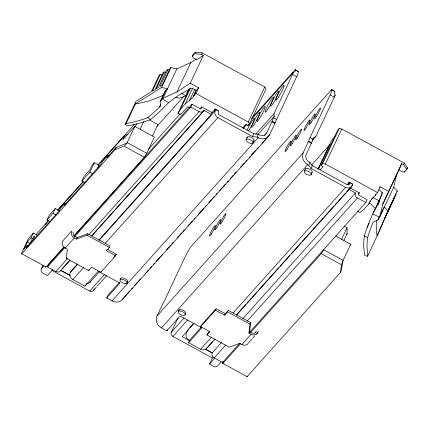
<?xml version="1.0" encoding="UTF-8"?>
<svg xmlns="http://www.w3.org/2000/svg" width="429" height="429" viewBox="0 0 429 429"><rect width="100%" height="100%" fill="white"/><g stroke="black" fill="none" stroke-linecap="round" stroke-linejoin="round"><path stroke-width="0.64" d="M115.61 255.743L100.842 272.233L91.645 267.219L88.69 270.517L66.286 258.296L67.364 249.313L65.187 248.128A5.368 4.762 41.8 0 1 62.554 241.227L71.707 231A5.368 4.762 41.8 0 0 74.346 237.907L76.518 239.092L86.958 235.215L87.655 233.735L110.06 245.956L109.363 247.431L106.413 250.729L115.61 255.743L116.302 254.268L107.679 249.565M258.371 331.301L257.808 332.496A5.368 4.762 41.8 0 1 251.078 334.293L248.906 333.108L249.984 324.12L250.681 322.646L228.271 310.43L225.322 313.728L224.624 315.202L215.428 310.183L200.659 326.673L209.856 331.692L206.901 334.99L229.311 347.206L239.752 343.329L241.924 344.514A5.368 4.762 41.8 0 0 248.273 343.366M248.906 333.108L249.603 331.633L250.681 322.646M335.789 236.004L350.745 244.165L343.125 260.36A3.453 0.408 -61.4 0 1 342.878 260.87L341.404 270.297L340.315 272.603L247.131 376.651L222.887 363.427A3.453 0.408 -61.4 0 1 223.139 361.819M340.315 272.603L341.554 264.784L321.182 253.678L250.59 332.496M382.153 193.962L372.704 214.017A267.852 207.615 25.7 0 0 367.149 227.526A267.358 207.234 25.7 0 0 364.36 236.014A222.49 99.276 25.2 0 0 364.768 255.459L367.503 256.301L367.889 255.411A218.892 97.673 25.2 0 1 367.648 237.537A263.186 204 25.7 0 1 372.592 223.321A5.706 4.424 25.7 0 1 372.935 222.678L374.458 221.402L377.595 220.286L379.917 216.479L382.802 204.102L401.721 163.637L403.576 164.65L406.821 169.364L404.456 172.002L402.461 171.895L398.831 169.911M379.917 216.479L393.715 187.167L396.594 174.791L401.721 163.637M341.666 264.253L342.878 260.87M264.478 135.441L266.715 132.947L272.152 121.203A9.588 1.137 -61.4 0 1 273.584 117.76L274.276 116.286L274.024 113.69L292.508 74.415A9.588 1.137 -61.4 0 0 293.35 72.522A11.878 1.346 -35.5 0 1 295.131 71.552A9.588 1.137 -61.4 0 0 295.366 69.975L295.173 69.702L251.844 118.077M267.492 137.082L269.728 134.588L275.161 122.844A9.588 1.137 -61.4 0 1 276.592 119.401L296.691 76.694A9.588 1.137 -61.4 0 0 298.375 71.616L295.173 69.702M156.966 316.066L303.169 152.826L308.601 141.082A9.588 1.137 -61.4 0 1 310.033 137.639L330.132 94.932A9.588 1.137 -61.4 0 0 331.815 89.854L331.622 89.581L190.926 246.675L189.752 248.477A9.588 1.137 -61.4 0 0 185.108 256.853L165.009 299.565A9.588 1.137 -61.4 0 1 162.789 303.888L156.966 316.066A9.207 8.167 41.8 0 0 161.481 327.895L166.833 330.818L180.126 315.975L201.861 327.831L188.567 342.669L200.606 349.238A5.368 4.762 41.8 0 0 207.336 347.442L212.693 341.463M346.557 191.999L352.359 185.521L352.831 184.508L349.823 182.867L349.345 183.88A1.92 1.7 41.8 0 1 346.943 184.518L312.312 165.632L310.028 162.425L308.998 161.862A5.754 5.105 41.8 0 1 306.177 154.467L311.61 142.723A9.588 1.137 -61.4 0 1 313.041 139.28L313.733 137.811L315.824 136.492L334.309 97.211A9.588 1.137 -61.4 0 0 335.151 95.318A11.878 3.802 -88.6 0 0 334.588 93.072M373.268 212.843L378.062 204.252L382.534 192.192M393.715 187.167L397.275 191.066L387.939 210.907L377.102 235.837A218.892 97.673 25.2 0 1 376.528 220.511M387.376 212.441L386.491 214.473L396.042 193.903L388.068 210.848L388.953 208.816M392.46 202.139L392.889 201.153L384.915 218.098L394.466 197.528M396.927 191.87L397.275 191.066M385.376 217.197L378.228 233.51L367.503 256.301M37.43 235.248L33.339 233.011L31.102 237.763L27.247 242.063L23.852 249.287L27.166 245.586L28.335 246.225M27.166 245.586L26.046 247.962L59.341 210.789L60.468 208.397L65.219 203.089L64.098 205.48L100.992 164.286L102.118 161.894L108.054 155.266L109.223 155.904M35.977 235.124L36.513 233.982L48.568 220.522M49.941 221.589L47.013 219.997L49.265 215.213L55.218 208.564L59.315 210.8M47.013 219.997L52.971 213.347L55.218 208.564M84.792 182.679L81.864 181.081L84.116 176.298L89.731 170.034L91.924 165.374L94.332 162.682L99.013 165.235L97.345 168.774M52.756 269.616L47.394 275.606L42.879 273.139A3.26 2.89 41.8 0 1 41.281 268.951L42.975 265.342M81.864 181.081L89.886 172.126L94.332 162.682M70.099 275.418L60.832 270.367A4.027 3.571 41.8 0 1 55.867 271.557L47.506 266.999L48.82 264.205L63.996 247.265M108.054 155.266L106.928 157.657L116.093 147.42L126.93 143.098A3.453 0.408 -61.4 0 0 127.177 142.589L134.803 126.394L154.365 137.06L146.745 153.26A3.453 0.408 -61.4 0 1 144.364 157.245L74.217 235.564M196.38 58.891L190.782 62.543L176.882 68.908L163.084 98.225L176.989 91.86L190.262 83.199L198.697 87.8L196.332 90.433L194.509 89.441A3.84 1.711 25.2 0 0 190.24 88.733L178.437 95.383L168.527 102.665A267.852 203.818 15.1 0 1 157.765 113.331A267.358 203.443 15.1 0 1 150.686 119.482A222.49 99.276 25.2 0 1 127.15 125.869L125.198 124.153L135.923 101.362L150.643 92.112A1.931 0.472 -57.5 0 0 152.215 90.031L159.288 74.973L160.328 74.319L162.602 75.096M125.198 124.153L126.137 123.563L135.35 103.99L161.626 87.478L170.962 67.637L176.882 68.908M63.942 247.04L46.069 266.994L21.825 253.77L115.01 149.726L116.093 147.42M66.286 258.296L66.747 257.314M127.343 134.604L124.925 135.264L122.791 139.8L134.803 126.394M76.518 239.092L77.215 237.612L87.655 233.735M135.232 126.786L136.626 123.831M160.328 74.319L152.354 91.264L155.164 89.5L163.138 72.555L164.151 71.916L165.921 72.522M164.151 71.916L156.177 88.862L158.317 87.516L166.291 70.57L167.97 69.519L169.739 70.12M123.525 297.828A9.207 8.167 41.8 0 1 111.99 300.906L106.639 297.989L119.932 283.145L98.193 271.294L84.904 286.132L72.866 279.569A5.368 4.762 41.8 0 1 70.227 272.667L70.817 271.418L77.504 263.948M167.97 69.519L159.996 86.46L162.141 85.114L170.115 68.173L170.962 67.637M140.117 129.274L143.817 121.423M126.137 123.563A218.892 97.673 25.2 0 0 147.726 117.6A263.186 200.268 15.1 0 0 159.454 107.084A5.706 4.344 15.1 0 0 159.937 106.51C161.395 104.842 159.293 102.756 160.521 101.062L165.567 90.337L167.61 88.765L161.626 87.478M160.521 101.062L165.771 90.165M159.454 107.084L160.58 104.697M159.937 106.51L160.757 104.762M88.69 270.517L89.152 269.535M152.477 136.014L157.877 124.539L149.641 120.045M192.326 56.306L194.686 53.668L201.474 54.429L203.33 55.438L196.772 59.717L193.136 57.733L192.326 56.306L193.055 54.756L195.42 52.118L202.204 52.874L264.731 86.974L266.109 88.755L249.619 123.804L247.994 125.617L245.935 124.496L242.932 127.847M84.904 286.132L85.43 285.017M194.686 53.668L195.42 52.118M176.989 91.86L190.782 62.543M106.413 250.729L106.875 249.748M201.474 54.429L202.204 52.874M100.842 272.233L101.303 271.251M190.262 83.199L203.33 55.438M51.979 270.506L89.699 291.076A3.26 2.89 41.8 0 0 93.785 289.983L94.348 288.781M175.493 97.201L179.36 98.225L185.821 95.871L188.948 89.227M189.42 107.615L187.725 106.687L180.663 114.57L177.971 113.326L189.564 88.696M177.971 113.326L180.368 109.336L190.235 88.374M180.368 109.336L185.264 103.872L192.374 88.765M185.264 103.872L189.479 100.558L194.594 89.682M193.484 96.085L196.257 90.197L193.635 96.166L189.479 100.558M193.635 96.166L195.999 93.527L198.697 87.8M74.726 236.604L190.755 107.057L192.069 104.263L200.429 108.821A0.574 0.509 41.8 0 0 201.153 108.628L201.984 106.859M106.639 297.989L107.952 295.19L119.477 282.33M120.179 279.644L120.839 278.244M126.871 283.29A3.834 1.711 25.2 0 0 122.876 279.413A3.834 1.711 25.2 0 0 120.828 281.697A3.834 1.711 25.2 0 0 126.871 283.29L127.526 281.891M218.264 110.58L215.256 108.939L213.953 111.712L215.723 109.733L218.736 111.374L218.259 112.387A1.92 1.7 41.8 0 0 219.203 114.849L253.834 133.741L258.478 134.309L259.507 134.872A5.754 5.105 41.8 0 0 266.715 132.947M99.233 240.283L215.251 110.746L215.723 109.733M249.619 123.804L248.235 122.018L264.731 86.974M247.994 125.617L248.563 124.41M246.155 139.43L247.254 137.098M215.251 110.746A5.368 4.762 41.8 0 0 217.884 117.648L252.52 136.535L253.834 133.741M252.842 143.077A3.834 1.711 25.2 0 0 248.852 139.2A3.834 1.711 25.2 0 0 246.804 141.484A3.834 1.711 25.2 0 0 252.842 143.077L253.941 140.744M252.52 136.535L257.164 137.103L258.478 134.309M166.833 330.818L167.358 329.697M178.367 311.374L179.027 309.979M213.24 356.966L212.344 357.963L172.882 336.443A3.26 2.89 41.8 0 1 171.284 332.25L178.067 317.841M185.055 315.025A3.834 1.711 25.2 0 0 181.065 311.143A3.834 1.711 25.2 0 0 179.016 313.427A3.834 1.711 25.2 0 0 185.055 315.025L185.714 313.626M188.277 329.3L186.363 333.36A5.368 4.762 41.8 0 0 189.001 340.267M188.567 342.669L189.886 339.875L201.405 327.016M200.659 326.673L201.357 325.198L216.125 308.708L225.322 313.728M215.428 310.183L216.125 308.708M206.901 334.99L207.598 333.51L209.706 331.156M224.624 315.202L227.579 311.904L228.271 310.43M221.225 361.894L218.098 365.385A3.26 2.89 41.8 0 1 214.012 366.473L209.497 364.012L212.344 357.963M304.343 171.16L305.437 168.833M352.359 185.521A5.368 4.762 41.8 0 1 345.629 187.317L310.998 168.425L308.714 165.219L310.028 162.425M310.998 168.425L312.312 165.632M205.212 349.104L212.162 352.895A4.027 3.571 41.8 0 0 214.205 357.915L222.571 362.473L223.096 361.357M311.03 174.812A3.834 1.711 25.2 0 0 307.035 170.93A3.834 1.711 25.2 0 0 304.992 173.214A3.834 1.711 25.2 0 0 311.03 174.812L312.13 172.479M318.077 169.037L331.44 140.637L334.872 136.803M319.042 167.53A3.26 2.89 41.8 0 1 319.197 167.096L329.654 144.879A3.26 2.89 41.8 0 1 330.18 144.139M320.098 169.932L323.101 166.581L321.048 165.46L337.537 130.411L339.162 128.598L341.784 128.995L404.306 163.095L407.55 167.809L406.821 169.364M321.048 165.46L322.672 163.642L339.162 128.598M322.672 163.642L325.295 164.044L341.784 128.995M352.365 183.714L349.356 182.073L348.053 184.845L349.823 182.867M359.32 192.669L358.488 194.439A0.574 0.509 41.8 0 0 358.773 195.179L367.133 199.737L365.819 202.531L249.791 332.078M341.366 239.795L347.056 227.708L344.112 226.104M343.822 240.546L347.158 233.456L347.056 227.708M357.48 211.004L359.904 212.548L363.878 209.416L368.768 203.952L370.195 200.933M368.768 203.952L371.879 198.52M371.31 199.726L375.321 195.254L375.858 194.106M375.321 195.254L377.531 192.535L380.228 186.803L388.658 191.398M378.062 204.252L379.472 201.26M367.149 227.526L369.117 223.348M382.802 204.102L396.594 174.791M403.576 164.65L404.306 163.095M378.099 219.723L380.062 215.551M380.625 214.361L382.303 210.784M378.33 219.316L379.703 216.393M380.255 215.224L382.732 209.958M404.456 172.002L404.944 170.967M383.279 208.789L384.336 206.966L387.939 210.907M165.567 90.337L165.519 90.396A3.764 1.678 25.2 0 0 165.39 90.685M160.821 100.692L163.084 98.225M33.339 233.011L28.598 238.299L22.077 252.161A3.453 0.408 -61.4 0 0 21.825 253.77M48.541 220.216L47.651 221.208A3.453 0.408 -61.4 0 0 45.49 224.742M57.904 209.765L82.861 181.896M98.016 164.977L134.561 124.174M57.502 210.548L83.398 181.633M98.134 165.181L124.925 135.264M126.056 144.074L126.93 143.098L124.539 145.839M156.95 126.383L183.768 96.439M186.888 92.954L189.564 89.972M41.281 268.951L43.962 265.959M148.08 149.7L180.255 113.776M73.809 236.299L192.069 104.263M47.506 266.999L64.908 247.565M65.187 248.128L74.346 237.907M199.962 108.945L201.732 106.966L212.21 112.677M55.867 271.557L67.466 258.601M88.889 234.684L199.115 111.615A4.027 3.571 41.8 0 0 204.081 110.425L211.03 114.211M62.173 268.87L69.761 260.398M91.624 235.988L204.081 110.425M60.537 270.822L69.906 260.36M91.774 235.945L203.786 110.88M215.256 108.939L212.006 112.57L210.816 115.101L98.906 240.052M70.227 272.667L77.815 264.194M72.866 279.569L83.746 267.417M105.293 243.356L217.884 117.648M86.267 284.293L87.157 283.296M89.865 282.421L99.233 271.959M113.696 257.18L116.302 254.268M89.699 291.076L104.896 274.11M93.785 289.983L96.466 286.99M97.362 285.993L106.746 275.515M242.911 128.051L246.487 124.061M243.291 128.416L246.868 124.426M251.78 118.935L293.35 72.522M255.732 134.121L274.024 113.69M257.765 134.722L274.276 116.286M111.99 300.906L258.194 137.666A9.207 8.167 41.8 0 0 269.728 134.588M124.415 296.83L129.783 290.841M131.569 288.84L132.464 287.843M134.701 285.349L137.832 281.853M138.728 280.856L140.514 278.861M145.431 273.364L148.563 269.873M149.903 268.377L151.689 266.377M153.48 264.382L154.376 263.385M156.161 261.384L159.738 257.395M160.634 256.392L162.419 254.397M166.447 249.903L170.469 245.409M171.809 243.913L173.15 242.417M177.177 237.923L181.649 232.931M182.99 231.435L184.331 229.933M187.907 225.944L192.38 220.951M194.165 218.951L195.061 217.953M198.187 214.462L203.555 208.473M204.896 206.971L206.236 205.475M208.918 202.477L211.604 199.485M212.5 198.488L214.286 196.487M216.077 194.493L216.967 193.495M219.653 190.497L222.335 187.505M223.23 186.502L225.461 184.009M227.252 182.014L228.148 181.011M230.384 178.518L233.51 175.021M234.406 174.024L236.191 172.029M240.664 167.037L244.24 163.041M245.581 161.545L246.922 160.049M249.158 157.55L250.053 156.553M251.394 155.057L255.421 150.563M256.762 149.067L258.102 147.565M262.124 143.072L266.152 138.583M122.045 299.919L268.248 136.679M334.261 96.316L335.151 95.318M312.843 138.803L313.733 137.811M312.258 140.476L315.824 136.492M161.481 327.895L307.684 164.656A9.207 8.167 41.8 0 1 303.169 152.826M311.572 165.068L329.654 144.879M171.284 332.25L184.245 317.782M317.857 168.597L319.197 167.096M172.882 336.443L187.629 319.975M188.722 328.802L193.629 323.321M188.916 329.156L182.223 336.626L189.79 340.755M189.806 328.158L193.822 323.68M346.916 184.797L349.356 182.073M200.606 349.238L211.492 337.081M233.038 313.025L345.629 187.317M348.455 184.872L349.345 183.88M351.946 185.5L352.831 184.508M214.028 339.966L214.924 338.969M236.787 314.559L245.71 304.595M247.05 303.099L256.864 292.138M258.204 290.642L268.023 279.681M268.913 278.689L278.732 267.728M280.067 266.232L289.886 255.271M291.227 253.775L301.04 242.814M302.381 241.318L312.199 230.357M313.09 229.365L323.353 217.905M324.244 216.908L334.062 205.947M335.403 204.451L345.216 193.49M206.472 348.659L214.95 339.194M236.374 315.277L351.496 186.738M212.162 352.895L221.536 342.433M242.953 318.516L355.41 192.953L349.04 189.479M358.505 193.935L359.389 192.948L350.08 187.87M214.205 357.915L225.81 344.959M247.233 321.042L357.459 197.973A4.027 3.571 41.8 0 1 355.41 192.953M209.497 364.012L214.859 358.022M222.571 362.473L239.972 343.044M379.44 187.682L380.228 186.803M222.887 363.427L240.76 343.473M241.924 344.514L251.078 334.293M254.912 333.092L256.22 331.628A3.55 3.148 41.8 0 1 251.775 332.818L249.603 331.633M248.654 342.717L251.705 339.312M252.574 338.336L254.756 335.907M256.499 333.955L257.808 332.496M346.267 234.448L347.158 233.456M406.37 169.128L407.55 167.809M349.855 245.157L350.745 244.165M115.01 149.726L123.992 146.133L144.364 157.245M372.704 214.017L379.467 217.149M364.36 236.014L367.648 237.537M372.613 197.479L379.022 200.611A222.49 99.276 25.2 0 0 377.129 205.003M331.622 89.581L334.829 91.495A9.588 1.137 -61.4 0 1 334.588 93.072M295.366 69.975L298.375 71.616M331.815 89.854L334.829 91.495M292.508 74.415L296.691 76.694M330.132 94.932L334.309 97.211M273.584 117.76L276.592 119.401M310.033 137.639L313.041 139.28M272.152 121.203L275.161 122.844M308.601 141.082L311.61 142.723M271.927 121.874L274.935 123.514M308.376 141.752L311.39 143.393M378.571 189.827L379.686 190.433A3.84 1.711 25.2 0 1 382.003 193.318M195.999 93.527L248.235 122.018M325.295 164.044L377.531 192.535M257.164 137.103L258.194 137.666M307.684 164.656L308.714 165.219M190.755 107.057L199.115 111.615M357.459 197.973L365.819 202.531M127.177 142.589L146.745 153.26M343.125 260.36L323.563 249.694A3.453 0.408 -61.4 0 1 321.182 253.678M89.886 172.126L92.814 173.718M52.971 213.347L55.893 214.945M86.958 235.215L109.363 247.431M227.579 311.904L249.984 324.12M77.215 237.612L75.037 236.427A3.55 3.148 41.8 0 1 73.3 231.869M31.102 237.763L32.856 238.722M27.247 242.063L30.175 243.661M60.655 270.324L69.97 275.407M205.507 349.324L211.91 352.815M181.81 93.436L185.821 95.871M162.435 98.788L168.527 102.665M147.726 117.6L150.686 119.482M369.235 202.585L375.386 208.558M90.723 281.204A5.368 4.762 41.8 0 1 87.141 283.666M29.858 243.929A4.891 0.579 -61.4 0 1 32.674 238.218A4.891 0.579 -61.4 0 1 34.54 236.341A4.891 0.579 -61.4 0 1 31.918 241.849M46.069 266.994A3.453 0.408 -61.4 0 1 45.839 266.527M120.785 279.365A3.834 1.711 25.2 0 1 124.549 278.357A3.834 1.711 25.2 0 1 127.3 282.073M247.083 137.897A3.834 1.711 25.2 0 1 251.512 137.462A3.834 1.711 25.2 0 1 253.41 141.066M247.286 129.767A8.537 1.008 -61.4 0 1 252.853 119.873A8.537 1.008 -61.4 0 1 254.011 120.57A8.537 1.008 -61.4 0 1 248.686 130.614M163.932 94.857A218.892 97.673 25.2 0 1 135.35 103.99M318.945 168.468A3.26 2.89 41.8 0 1 318.956 167.991M383.092 209.052A3.764 1.678 25.2 0 1 382.786 209.25M178.855 310.773A3.834 1.711 25.2 0 1 183.285 310.344A3.834 1.711 25.2 0 1 185.183 313.942M305.239 169.332A3.834 1.711 25.2 0 1 309.963 169.337A3.834 1.711 25.2 0 1 311.599 172.796M247.131 376.651A3.453 0.408 -61.4 0 1 246.814 376.458M254.413 124.051A8.537 1.008 -61.4 0 0 259.797 112.36A8.537 1.008 -61.4 0 0 252.912 123.144A8.537 1.008 -61.4 0 0 254.413 124.051M278.63 97.008A8.537 1.008 -61.4 0 0 284.019 85.323A8.537 1.008 -61.4 0 0 277.129 96.101A8.537 1.008 -61.4 0 0 278.63 97.008M273.316 102.944A8.537 1.008 -61.4 0 0 278.7 91.259A8.537 1.008 -61.4 0 0 271.814 102.038A8.537 1.008 -61.4 0 0 273.316 102.944M267.996 108.88A8.537 1.008 -61.4 0 0 273.386 97.195A8.537 1.008 -61.4 0 0 266.5 107.974A8.537 1.008 -61.4 0 0 267.996 108.88M259.727 118.114A8.537 1.008 -61.4 0 0 265.117 106.424A8.537 1.008 -61.4 0 0 258.226 117.208A8.537 1.008 -61.4 0 0 259.727 118.114M316.629 116.302A6.044 0.713 -61.4 0 0 320.442 108.028A6.044 0.713 -61.4 0 0 315.567 115.658A6.044 0.713 -61.4 0 0 316.629 116.302M311.315 122.238A6.044 0.713 -61.4 0 0 315.127 113.964A6.044 0.713 -61.4 0 0 310.253 121.595A6.044 0.713 -61.4 0 0 311.315 122.238M305.995 128.174A6.044 0.713 -61.4 0 0 309.813 119.9A6.044 0.713 -61.4 0 0 304.933 127.531A6.044 0.713 -61.4 0 0 305.995 128.174M297.726 137.409A6.044 0.713 -61.4 0 0 301.539 129.134A6.044 0.713 -61.4 0 0 296.664 136.765A6.044 0.713 -61.4 0 0 297.726 137.409M292.412 143.345A6.044 0.713 -61.4 0 0 296.224 135.071A6.044 0.713 -61.4 0 0 291.35 142.701A6.044 0.713 -61.4 0 0 292.412 143.345M287.092 149.276A6.044 0.713 -61.4 0 0 290.905 141.007A6.044 0.713 -61.4 0 0 286.03 148.638A6.044 0.713 -61.4 0 0 287.092 149.276M222.115 221.831A6.044 0.713 -61.4 0 0 225.927 213.556A6.044 0.713 -61.4 0 0 221.053 221.187A6.044 0.713 -61.4 0 0 222.115 221.831M216.801 227.767A6.044 0.713 -61.4 0 0 220.613 219.492A6.044 0.713 -61.4 0 0 215.739 227.123A6.044 0.713 -61.4 0 0 216.801 227.767M211.481 233.703A6.044 0.713 -61.4 0 0 215.294 225.429A6.044 0.713 -61.4 0 0 210.419 233.06A6.044 0.713 -61.4 0 0 211.481 233.703"/></g></svg>
